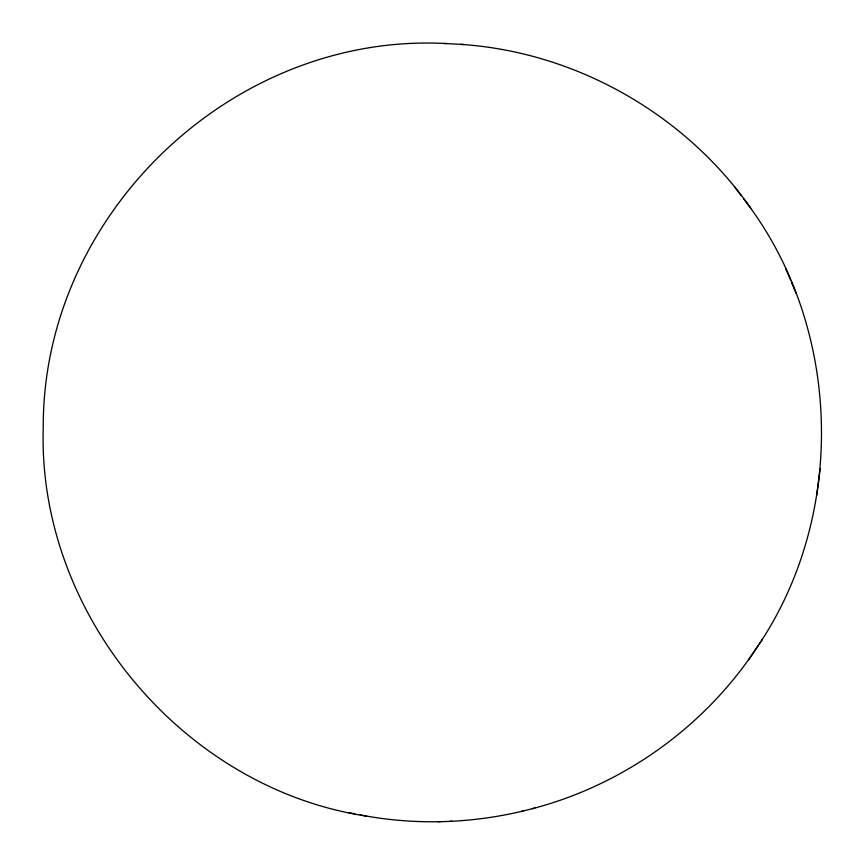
<?xml version="1.0" encoding="UTF-8"?>
<svg xmlns="http://www.w3.org/2000/svg" width="865" height="865" viewBox="0 0 865 865"><rect width="100%" height="100%" fill="white"/><g stroke="black" fill="none" stroke-linecap="round" stroke-linejoin="round"><path stroke-width="1.3" d="M755.664 649.345C847.668 516.686 842.748 326.613 743.792 198.993M816.798 495.137L820.193 468.592M532.299 808.699C622.486 785.193 703.418 727.735 755.091 650.156M748.679 659.725L762.303 639.451M360.272 814.916C413.924 825.329 469.846 823.75 522.979 811.046M521.076 811.532L534.819 808.061M438.004 821.696L440.523 821.62M450.222 821.296L452.092 821.253M446.686 43.574C233.301 31.778 42.461 214.001 43.25 427.397C37.282 613.22 182.547 788.015 366.284 816.084M460.591 44.374C575.398 51.792 684.799 113.942 750.712 208.151M444.178 43.466L463.726 44.504M348.206 812.538L354.791 813.824M734.428 186.667L741.229 195.674M785.625 268.485L790.469 279.882M791.432 282.271L796.297 293.722"/></g></svg>
